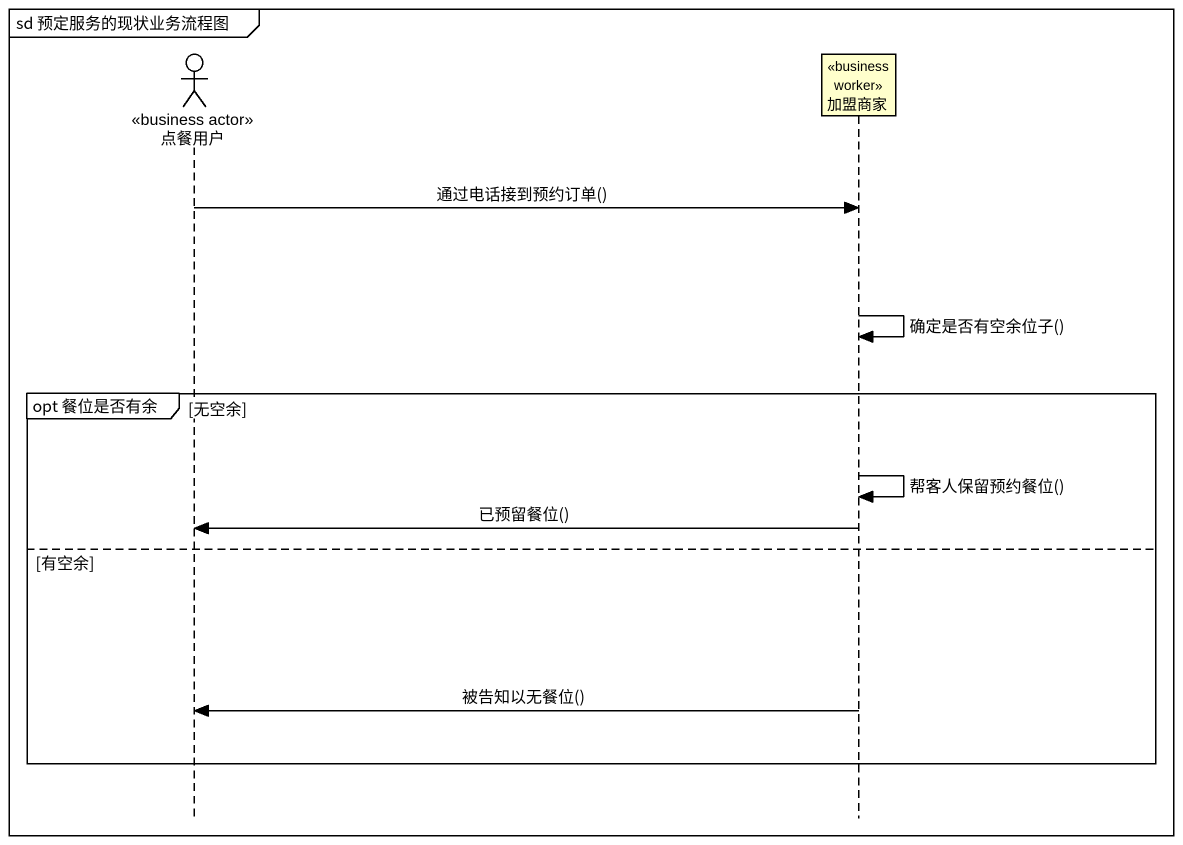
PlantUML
@startuml
mainframe sd 预定服务的现状业务流程图
hide footbox
actor 点餐用户 <<business actor>>
participant 加盟商家 <<business worker>>

点餐用户 -> 加盟商家 : 通过电话接到预约订单()
加盟商家 -> 加盟商家 : 确定是否有空余位子()
group opt 餐位是否有余 [无空余]
  加盟商家 -> 加盟商家 : 帮客人保留预约餐位()
  加盟商家 -> 点餐用户 : 已预留餐位()
else 有空余
  加盟商家 -> 点餐用户 : 被告知以无餐位()
end
@enduml
